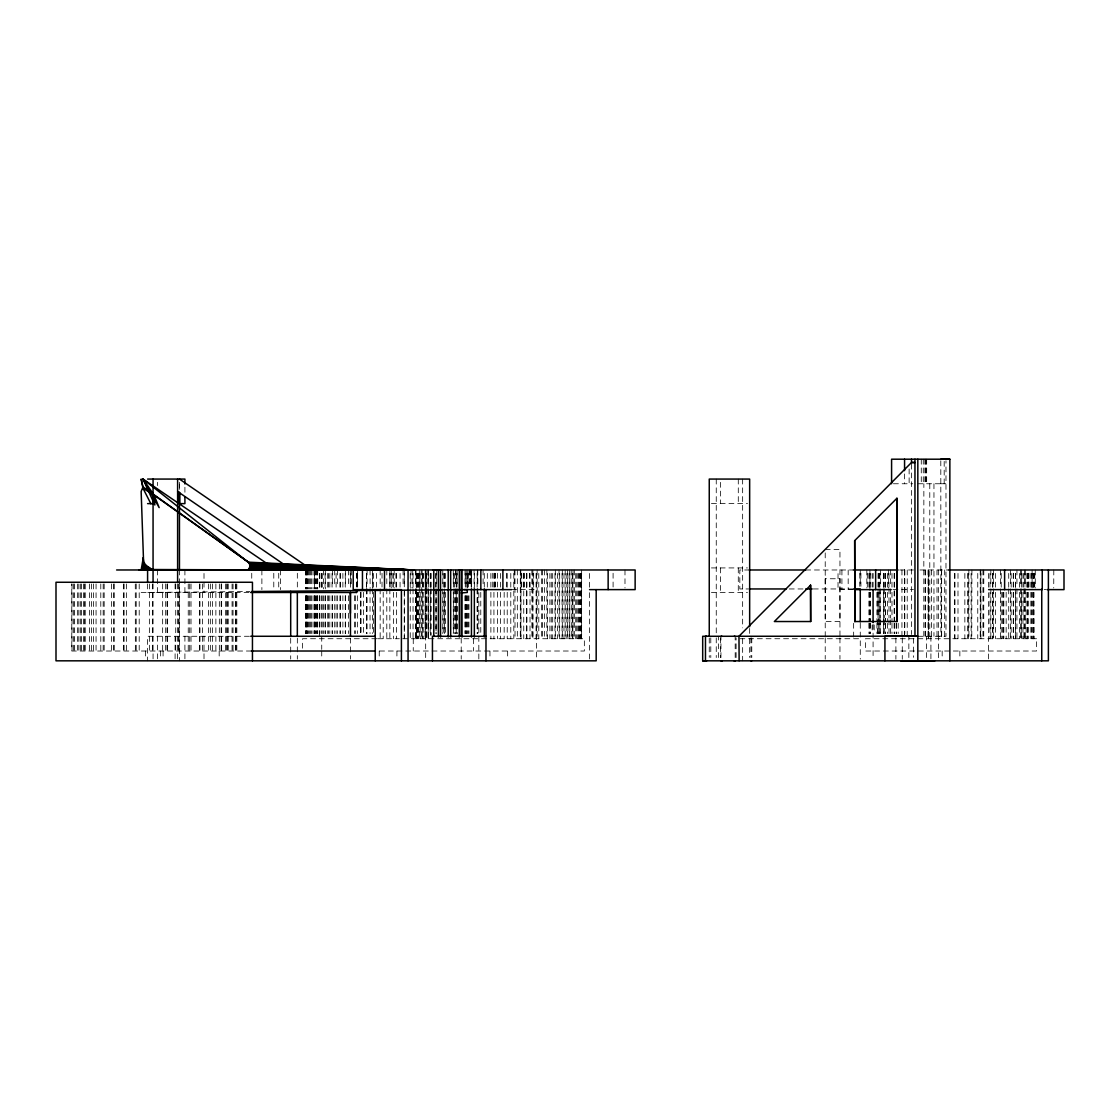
<?xml version="1.0" encoding="UTF-8"?>
<svg xmlns="http://www.w3.org/2000/svg" width="1120" height="1120" viewBox="0 0 1120 1120"><rect width="100%" height="100%" fill="white"/><g stroke="black" fill="none" stroke-linecap="round" stroke-linejoin="round"><path stroke-width="0.75" stroke-dasharray="5 3.75" d="M179.452 489.342L179.452 482.496M718.41 657.552L718.41 636.286M720.944 657.552L720.944 636.272M735.182 657.552L735.182 636.286M736.092 657.552L736.092 637.924M908.852 657.552L908.852 636.286M923.804 636.272L923.86 483.756M926.534 657.552L926.534 636.286M141.148 592.48L249.9 591.528M940.8 483.756L945.98 483.728M893.382 483.756L912.758 483.756M917.826 483.756L944.188 483.756L944.188 459.2M711.424 503.622L747.474 503.622M825.216 549.402L839.958 549.402L839.958 636.272M711.424 567.924L747.474 567.924M749.658 569.982L739.83 569.982L739.83 588.952L748.258 588.952M805.686 569.982L853.328 569.982M899.752 569.982L913.43 569.982M919.94 569.982L948.444 569.982M789.222 588.952L805.686 588.952M813.288 588.952L853.328 588.952M511.616 589.624L536.382 589.624M853.286 589.624L838.026 589.624L838.026 569.982M892.92 589.624L913.43 589.624M1044.148 589.624L1046.01 589.624M249.018 592.48L147.588 592.48L147.588 583.828M711.424 592.48L747.474 592.48M249.382 636.272L147.588 636.272L147.588 660.828M917.826 636.272L945.98 636.272L945.98 460.81M376.81 638.736L302.526 638.736L302.526 649.474M377.692 638.736L399.336 638.736M402.682 638.736L584.346 638.736L584.346 651.014L378.546 651.014M739.83 638.736L860.272 638.736L860.272 659.134M251.37 651.014L71.778 651.014L71.778 583.968M939.484 636.286L938.42 636.272L938.42 659.19M1053.808 569.982L1053.738 587.986M1035.244 569.982L1035.3 587.986M1034.726 573.258L1034.726 587.986M1033.83 573.412L1034.012 590.604M1033.83 592.326L1034.012 638.736M1033.802 573.412L1033.802 590.604M1033.802 592.326L1033.802 638.736M1033.494 573.412L1033.494 590.604M1033.494 592.326L1033.494 638.736M1032.388 573.412L1032.388 590.604M1032.388 592.326L1032.388 638.736M1032.094 569.982L1032.094 587.986M1031.646 573.412L1031.716 590.604M1031.716 592.326L1031.646 638.736M1030.862 573.412L1030.862 590.604M1030.862 592.326L1030.862 638.736M1028.944 573.258L1028.944 587.986M1028.664 573.412L1028.664 590.604M1028.664 592.326L1028.664 638.736M1028.202 573.258L1028.202 589.624M1027.53 573.412L1027.53 590.604M1027.53 592.326L1027.53 638.736M1027.418 573.412L1027.418 590.604M1027.418 592.326L1027.418 638.736M1026.158 573.412L1026.158 590.604M1026.158 592.326L1026.158 638.736M1025.332 569.982L1025.332 587.16M1025.332 588.882L1025.332 638.736M1024.464 569.982L1024.464 587.16M1024.464 588.882L1024.464 638.736M1023.932 573.412L1023.932 587.16M1023.932 588.882L1023.932 638.736M1022.952 573.412L1022.952 590.604M1022.952 592.326L1022.952 638.736M1021.622 569.982L1021.622 587.16M1021.622 588.882L1021.622 638.736M1021.216 573.412L1021.37 590.604M1021.37 592.326L1021.216 638.736M1020.614 569.982L1020.614 587.16M1020.614 588.882L1020.614 638.736M1019.536 573.412L1019.536 590.604M1019.536 592.326L1019.536 638.736M1016.932 569.982L1016.932 587.16M1016.932 588.882L1016.932 638.736M1015.49 573.412L1015.49 587.16M1015.49 588.882L1015.49 638.736M1015.378 573.412L1015.378 590.604M1015.378 592.326L1015.378 638.736M1013.432 573.258L1013.39 590.604M1013.39 592.326L1013.39 638.736M1013.222 573.412L1013.222 590.604M1013.222 592.326L1013.222 638.736M1011.15 573.412L1011.15 590.604M1011.15 592.326L1011.15 638.736M1010.548 569.982L1010.548 587.16M1010.548 588.882L1010.548 638.736M1008.714 573.412L1008.714 587.16M1008.714 588.882L1008.714 638.736M1006.152 592.326L1006.152 638.736M1003.828 592.326L1003.828 638.736M1003.618 592.326L1003.618 638.736M1002.624 592.326L1002.624 638.736M1001.21 573.412L1001.21 590.604M1001.21 592.326L1001.21 638.736M1000.426 569.982L1000.426 587.16M1000.426 588.882L1000.426 638.736M995.512 573.412L995.512 590.604M995.512 592.326L995.512 638.736M993.342 569.982L993.342 587.16M993.342 588.882L993.342 638.736M992.894 573.412L992.894 590.604M992.894 592.326L992.894 638.736M992.656 573.412L992.656 590.604M992.656 592.326L992.656 638.736M990.836 569.982L990.836 587.16M990.836 588.882L990.836 638.736M989.982 573.412L989.982 590.604M989.982 592.326L989.982 638.736M988.596 573.468L988.596 590.94M988.596 592.69L988.596 660.828M983.794 569.982L983.724 638.736M982.968 569.982L982.968 638.736M980.896 573.412L980.896 638.736M980.826 569.982L980.644 638.736M980.224 569.982L980.224 638.736M977.76 573.412L977.76 638.736M971.908 569.982L971.768 638.736M971.11 573.412L971.11 638.736M968.87 569.982L968.926 638.736M968.128 573.412L968.128 638.736M967.862 573.412L967.862 638.736M964.852 573.412L964.852 638.736M959.854 651.014L959.854 659.19M957.992 573.412L957.992 638.736M954.94 573.412L954.94 638.736M954.66 573.412L954.66 638.736M944.692 569.982L944.692 638.736M942.172 651.014L942.172 659.19M941.654 569.982L941.654 638.736M941.388 569.982L941.388 638.736M940.8 460.838L940.912 636.272M938.35 569.982L938.35 638.736M936.992 569.982L937.006 638.736M933.954 483.756L933.954 636.272M931.574 569.982L931.574 638.736M930.916 636.272L930.916 659.19M929.782 483.756L929.782 636.272M928.62 569.982L928.62 638.736M928.074 569.982L928.074 638.736M926.66 459.2L926.66 483.756M926.058 459.2L926.058 483.756M925.484 459.2L925.484 483.756M925.442 569.982L925.498 638.736M925.106 569.982L925.106 638.736M924.896 459.2L924.91 483.756M923.272 459.2L923.272 483.756M921.27 459.2L921.27 483.756M913.43 638.26L913.43 657.356M911.498 464.156L911.498 634.48M909.132 469.014L909.132 483.756M907.214 569.982L907.214 637.014M904.806 569.982L904.806 633.57M904.568 473.928L904.568 483.756M904.652 569.982L904.652 637.014M904.442 569.982L904.442 637.014M902.272 637.91L902.272 659.19M901.95 569.982L901.95 637.014M898.198 623.266L898.198 633.57M896.588 623.266L896.588 633.57M896.168 623.266L896.168 633.57M895.888 637.91L895.888 659.19M894.348 573.412L894.348 621.544M894.348 623.266L894.348 633.57M894.152 573.412L894.152 621.544M894.152 623.266L894.152 633.57M891.982 573.412L891.982 590.604M891.982 592.326L891.982 621.544M891.982 623.266L891.982 633.57M890.652 569.982L890.652 587.16M890.652 588.882L890.652 618.1M890.652 619.822L890.652 633.57M889 573.412L889 587.16M889 588.882L889 618.1M889 619.822L889 633.57M888.594 569.982L888.594 587.986M887.404 573.412L887.404 590.604M887.404 592.326L887.404 621.544M887.404 623.266L887.404 633.57M885.514 573.412L885.514 590.604M885.514 592.326L885.514 621.544M885.514 623.266L885.514 633.57M885.346 573.412L885.346 590.604M885.346 592.326L885.346 621.544M885.346 623.266L885.346 633.57M884.674 573.412L884.674 587.16M884.674 588.882L884.674 618.1M884.674 619.822L884.674 633.57M883.568 573.412L883.568 590.604M883.568 592.326L883.568 621.544M883.568 623.266L883.568 633.57M883.442 573.412L883.442 587.16M883.442 588.882L883.442 618.1M883.442 619.822L883.442 633.57M880.432 569.982L880.432 587.16M880.432 588.882L880.432 618.1M880.432 619.822L880.432 633.57M879.858 573.412L879.858 590.604M879.858 592.326L879.858 621.544M879.858 623.266L879.858 633.57M879.662 573.412L879.662 587.16M879.662 588.882L879.662 618.1M879.662 619.822L879.662 633.57M878.388 573.412L878.262 590.604M878.262 592.326L878.388 621.544M878.262 623.266L878.388 633.57M878.066 573.412L878.066 587.16M878.066 588.882L878.066 618.1M878.066 619.822L878.066 633.57M877.786 592.326L877.786 618.1M877.786 619.822L877.786 633.57M876.904 592.326L876.904 621.544M876.904 623.266L876.904 633.57M874.188 624.988L874.188 633.57M873.152 573.412L873.068 587.16M873.082 624.358L873.082 659.092M872.158 573.412L872.158 587.16M872.158 624.988L872.158 633.57M870.506 573.412L870.506 590.604M870.506 592.326L870.506 621.544M870.506 623.266L870.506 633.57M869.932 569.982L869.918 590.604M869.918 592.326L869.96 621.544M869.918 623.266L869.96 633.57M869.484 573.412L869.484 590.604M869.484 592.326L869.484 621.544M869.484 623.266L869.484 633.57M868.868 573.412L868.924 590.604M868.868 592.326L868.924 621.544M868.868 623.266L868.924 633.57M867.3 573.258L867.3 587.986M866.838 569.982L866.838 587.986M860.916 573.258L860.916 586.348M860.272 569.982L860.258 587.23M860.272 623.28L860.272 637.014M859.782 573.258L859.782 586.348M853.636 623.28L853.664 637.014M848.176 569.982L848.176 589.624M841.918 569.982L841.918 589.624M839.958 637.91L839.958 659.19M825.216 552.874L825.23 636.272M825.216 637.91L825.216 659.19M751.772 637.91L751.772 657.552M750.904 637.924L750.904 657.552M749.658 628.432L749.658 633.584M749.658 638.736L749.658 657.44M742.644 479.066L742.644 627.858M742.644 638.736L742.644 660.828M738.29 479.066L738.29 503.622M738.29 567.924L738.29 592.48M720.608 482.342L720.608 503.622M720.608 567.924L720.608 592.48M720.608 637.91L720.608 657.566M716.254 479.066L716.254 634.592M716.254 637.91L716.254 657.566M710.794 637.91L710.794 657.566M709.254 638.12L709.254 657.342M624.988 569.982L624.988 587.986M613.088 573.258L613.088 587.986M589.54 573.468L589.54 590.94M589.54 592.69L589.54 659.092M581.644 569.982L581.644 638.736M581.518 573.412L581.518 638.736M581.224 573.412L581.224 638.736M580.86 573.412L580.86 638.736M580.286 573.412L580.286 638.736M579.67 573.412L579.67 638.736M578.816 573.412L578.816 638.736M577.962 573.412L577.962 638.736M576.814 573.412L576.814 638.736M575.736 573.412L575.736 638.736M574.322 569.982L574.322 638.736M573.02 569.982L573.02 638.736M572.852 573.412L572.852 638.736M572.264 573.412L572.264 638.736M571.2 569.982L571.34 638.736M569.814 573.412L569.814 638.736M569.66 569.982L569.66 638.736M567.896 573.412L567.896 638.736M567.644 569.982L567.644 638.736M566.16 573.412L566.16 638.736M565.194 569.982L565.194 638.736M563.99 573.412L563.99 638.736M562.31 569.982L562.31 638.736M562.058 573.412L562.058 638.736M559.678 573.412L559.678 638.736M559.02 569.982L559.02 638.736M557.564 573.412L557.564 638.736M555.324 569.982L555.324 638.736M554.96 573.412L554.96 638.736M552.678 573.412L552.678 638.736M551.278 573.412L551.278 638.736M549.892 573.412L549.892 638.736M547.442 573.412L547.442 638.736M546.868 569.982L546.868 638.736M544.488 569.982L544.488 638.736M542.136 569.982L542.136 638.736M541.898 569.982L541.898 638.736M538.79 573.412L538.79 638.736M537.138 569.982L537.138 638.736M536.382 573.258L536.382 659.092M536.074 573.412L536.074 638.736M533.666 573.258L533.666 589.624M532.868 569.982L532.868 638.736L532.826 573.412M531.888 569.982L531.888 638.736M530.012 573.412L530.012 638.736M529.606 573.258L529.774 589.624M526.918 573.412L526.918 638.736M526.652 573.412L526.652 638.736M526.428 573.412L526.428 638.736M524.412 573.258L524.412 589.624M523.754 573.412L523.754 638.736M523.46 573.258L523.46 589.624M521.724 573.258L521.724 589.624M520.968 573.412L520.968 638.736M520.786 569.982L520.786 638.736M520.296 569.982L520.296 638.736M517.328 569.982L517.328 638.736M514.99 569.982L515.018 638.736M514.262 569.982L514.262 589.624M513.814 573.412L513.814 638.736M510.79 573.412L510.79 590.604M510.79 592.326L510.79 638.736M507.64 651.014L507.64 659.19M507.22 573.412L507.22 590.604M507.22 592.326L507.22 638.736M506.632 573.258L506.632 587.986M504.168 592.326L504.168 638.736M500.584 573.412L500.584 590.604M500.584 592.326L500.584 638.736M497.42 573.258L497.518 590.604M497.518 592.326L497.518 638.736M495.6 573.258L495.6 587.986M494.844 573.258L494.844 589.624M494.704 573.258L494.704 587.986M493.934 573.412L493.934 590.604M493.934 592.326L493.934 638.736M492.744 573.258L492.744 587.986M490.882 573.412L490.882 590.604M490.882 592.326L490.882 638.736M489.958 651.014L489.958 659.19M487.312 573.412L487.312 587.16M484.288 573.412L484.288 587.16M483.084 569.982L483.112 587.16M480.774 592.326L480.774 633.57M478.828 592.69L478.828 659.092M477.806 569.982L477.806 587.16M477.806 588.882L477.806 633.57M477.316 569.982L477.316 587.16M477.316 588.882L477.316 633.57M477.134 573.412L477.134 587.16M477.134 588.882L477.134 633.57M474.348 573.412L474.348 587.16M474.082 569.982L474.082 587.986M473.62 638.736L473.62 651.014M471.674 569.982L471.674 587.16M471.45 573.412L471.45 587.16M471.184 573.412L471.184 587.16M470.918 569.982L470.792 587.16M470.512 569.982L470.512 587.16M470.134 569.982L470.134 587.16M469.56 569.982L469.56 587.16M468.944 569.982L468.944 587.16M468.944 595.756L468.944 633.57M468.16 573.258L468.16 589.624M468.09 595.756L468.09 633.57M467.824 573.258L467.824 587.986M467.502 573.258L467.502 589.624M467.236 569.982L467.278 587.986M467.236 595.756L467.236 633.57M466.214 573.412L466.214 587.16M466.214 595.756L466.214 633.57M466.102 569.982L466.102 587.16M466.102 595.756L466.102 633.57M465.234 573.412L465.276 587.16M465.276 595.756L465.234 633.57M465.01 569.982L465.01 587.16M465.01 595.756L465.01 633.57M461.216 638.12L461.216 659.092M457.17 569.982L457.17 587.16M457.17 588.882L457.17 633.57M456.932 573.412L456.932 587.16M456.932 588.882L456.932 633.57M456.204 573.412L456.204 590.604M456.204 592.326L456.204 633.57M455.966 569.982L455.966 587.16M455.966 588.882L455.966 633.57M455.434 569.982L455.434 587.16M455.434 588.882L455.434 633.57M454.468 573.412L454.468 587.16M454.468 588.882L454.468 633.57M453.614 573.412L453.614 590.604M453.614 592.326L453.614 633.57M453.278 569.982L453.278 587.16M453.278 588.882L453.278 633.57M445.424 573.412L445.424 590.604M445.424 592.326L445.424 633.57M444.612 573.412L444.612 587.16M444.612 588.882L444.612 633.57M444.248 573.412L444.248 590.604M444.248 592.326L444.248 633.57M443.142 573.412L443.142 590.604M443.142 592.326L443.142 633.57M442.778 569.982L442.778 587.16M442.778 588.882L442.778 633.57M436.73 569.982L436.73 587.16M436.73 588.882L436.73 633.57M436.044 573.412L436.044 633.57M435.792 573.412L435.792 587.16M435.792 588.882L435.792 633.57M431.186 573.412L431.186 587.16M431.186 588.882L431.186 635.292M430.458 573.412L430.458 587.16M430.458 588.882L430.458 635.292M430.206 573.412L430.206 590.604M430.206 592.326L430.206 635.292M428.442 569.982L428.442 587.16M428.442 588.882L428.442 638.736M428.288 573.412L428.288 590.604M428.288 592.326L428.288 638.736M428.064 569.982L428.064 587.16M428.064 588.882L428.064 638.736M426.902 569.982L426.762 638.736M426.412 573.412L426.412 587.16M426.412 588.882L426.412 638.736M425.838 573.412L425.838 587.16M425.838 588.882L425.838 638.736M425.67 573.258L425.67 587.986M425.67 591.36L425.67 659.092M425.362 569.982L425.362 587.16M425.362 588.882L425.362 638.736M425.25 569.982L425.082 638.736M423.78 573.412L423.78 590.604M423.78 592.326L423.78 638.736M422.94 573.258L422.94 589.624M422.366 573.412L422.366 590.604M422.366 592.326L422.366 638.736M422.114 569.982L422.142 587.16M422.114 588.882L422.142 638.736M421.162 569.982L421.288 638.736M420.14 573.412L420.14 590.604M420.14 592.326L420.14 638.736M419.3 569.982L419.286 638.736M419.048 573.258L419.048 587.986M418.894 573.258L418.894 589.624M418.432 573.412L418.432 590.604M418.432 592.326L418.432 638.736M417.816 573.412L417.816 590.604M417.816 592.326L417.816 638.736M417.242 573.412L417.242 590.604M417.242 592.326L417.242 638.736M416.878 573.412L416.878 590.604M416.878 592.326L416.878 638.736M416.584 573.412L416.458 590.604M416.458 592.326L416.584 638.736M416.192 573.412L416.192 587.16M416.192 588.882L416.192 638.736M415.94 569.982L415.94 587.16M415.94 588.882L415.94 638.736M415.702 569.982L415.702 587.16M415.702 588.882L415.702 638.736M413.252 638.736L413.252 651.014M413.042 573.412L413.042 587.16M413.042 588.882L413.042 638.736M412.748 569.982L412.748 587.986M411.012 569.982L411.012 587.986M410.242 573.412L410.242 587.16M410.242 588.882L410.242 638.736M404.306 569.982L404.306 587.16L404.264 573.412M403.088 569.982L403.088 587.16M400.064 573.412L400.064 587.16M396.914 651.014L396.914 659.19M396.494 573.412L396.494 590.604M396.494 592.326L396.494 638.736M395.92 573.258L395.92 587.986M394.184 569.982L394.184 587.986M393.456 573.412L393.456 590.604M393.456 592.326L393.456 638.736M392.168 573.258L392.168 587.986M391.272 569.982L391.272 587.986M390.838 573.258L390.838 587.986M389.858 569.982L389.858 587.16M389.858 588.882L389.858 638.736M389.452 573.258L389.452 587.986M386.806 569.982L386.806 587.16M386.806 588.882L386.806 638.736M383.208 592.326L383.208 638.736M382.018 573.258L382.018 587.986M380.156 569.982L380.156 587.16M380.156 588.882L380.156 638.736M379.232 651.014L379.232 659.19M376.586 573.412L376.586 587.16M373.576 573.412L373.576 590.604M373.576 592.326L373.576 633.57M372.61 569.982L372.61 587.986M372.4 573.412L372.358 587.16M372.4 588.882L372.358 633.57M370.048 569.982L370.132 587.986M370.048 588.882L370.048 633.57M367.08 569.982L367.08 587.16M367.08 588.882L367.08 633.57M366.604 573.412L366.604 587.16M366.604 588.882L366.604 633.57M366.422 573.412L366.422 587.16M366.422 588.882L366.422 633.57M363.622 592.326L363.622 633.57M360.962 592.326L360.962 633.57M360.724 592.326L360.724 633.57M360.458 592.326L360.458 633.57M357.448 573.258L357.448 587.986M357.364 569.982L357.364 587.16M357.364 595.756L357.364 633.57M357.112 573.258L357.112 587.986M356.552 573.258L356.552 587.986M355.488 595.756L355.488 633.57M354.55 595.756L354.522 633.57M351.302 569.982L351.302 587.16M350.49 573.468L350.49 587.454M350.49 638.12L350.49 659.092M350.238 569.982L350.238 587.16M348.6 569.982L348.6 587.16M348.6 595.756L348.6 633.57M345.478 569.982L345.478 587.16M345.478 595.756L345.478 633.57M345.24 573.412L345.24 587.16M345.24 595.756L345.24 633.57M342.888 573.412L342.888 587.16M342.888 595.756L342.888 633.57M340.522 573.412L340.522 587.16M340.522 595.756L340.522 633.57M339.934 573.412L339.934 587.16M339.934 595.756L339.934 633.57M337.484 569.982L337.484 587.16M337.484 595.756L337.484 633.57M336.098 573.412L336.098 587.16M336.098 595.756L336.098 633.57M334.712 569.982L334.712 587.16M334.712 595.756L334.712 633.57M332.416 569.982L332.416 587.16M332.416 595.756L332.416 633.57M332.052 573.412L332.052 587.16M332.052 595.756L332.052 633.57M329.826 573.412L329.826 588.882M329.826 595.756L329.826 633.57M328.37 573.412L328.37 588.882M328.37 595.756L328.37 633.57M327.698 573.412L327.698 588.882M327.698 595.756L327.698 633.57M325.318 569.982L325.318 588.882M325.318 595.756L325.318 633.57M325.066 573.412L325.066 588.882M325.066 595.756L325.066 633.57M323.386 569.982L323.386 588.882M323.386 595.756L323.386 633.57M322.182 573.412L322.182 588.882M322.182 595.756L322.182 633.57M321.734 573.44L321.734 589.022M321.734 636.272L321.734 649.376M321.734 651.014L321.734 659.19M321.23 573.412L321.23 588.882M321.23 595.756L321.23 633.57M319.732 573.412L319.732 588.882M319.732 595.756L319.732 633.57M319.494 573.412L319.494 588.882M319.494 595.756L319.494 637.014M317.716 569.982L317.716 588.882M317.716 595.756L317.716 633.57M317.562 569.982L317.562 588.882M317.562 595.756L317.562 633.57M316.176 569.982L316.176 588.882M316.176 595.756L316.176 633.57M316.036 569.982L316.036 588.882M316.036 595.756L316.036 633.57M315.126 569.982L315.126 588.882M315.126 595.756L315.126 633.57M314.538 573.412L314.538 588.882M314.538 595.756L314.538 633.57M314.37 569.982L314.37 588.882M314.37 595.756L314.37 633.57M313.054 569.982L313.054 588.882M313.054 595.756L313.054 633.57M311.64 569.982L311.64 588.882M311.64 595.756L311.64 633.57M310.562 569.982L310.562 588.882M310.562 595.756L310.562 633.57M309.428 569.982L309.428 588.882M309.428 595.756L309.428 633.57M308.574 569.982L308.574 588.882M308.574 595.756L308.574 633.57M307.706 569.982L307.706 588.882M307.706 595.756L307.706 633.57M307.104 569.982L307.104 588.882M307.104 595.756L307.104 633.57M306.53 569.982L306.53 588.882M306.53 595.756L306.53 633.57M306.152 569.982L306.152 588.882M306.152 595.756L306.152 633.57M305.872 569.982L305.872 588.882M305.872 595.756L305.872 633.57M305.746 569.982L305.746 588.882M305.746 595.756L305.746 633.57M297.332 573.258L297.332 589.624M297.332 638.12L297.332 659.092M290.696 638.26L290.696 659.092M280.546 569.982L280.546 589.624M278.74 573.258L278.74 589.624M273.784 573.258L273.784 589.624M261.884 569.982L261.884 589.624M251.748 573.258L251.748 579.796M236.824 583.968L236.824 651.014M235.998 583.968L235.998 651.014M235.508 583.968L235.508 651.014M233.044 583.968L233.044 651.014M232.078 583.968L232.078 651.014M228.074 583.968L228.074 651.014M227.78 583.968L227.78 651.014M226.646 583.968L226.646 651.014M225.666 583.968L225.666 651.014M221.648 583.968L221.648 651.014M221.172 583.968L221.172 651.014M219.338 583.968L219.338 651.014M219.184 651.014L219.184 659.19M215.88 583.968L215.88 651.014M212.534 583.968L212.534 651.014M210.336 583.968L210.336 651.014M208.516 583.968L208.516 651.014M204.008 573.44L204.008 592.48M204.008 636.272L204.008 659.19M202.398 583.968L202.398 651.014M199.878 583.968L199.878 651.014M199.71 583.968L199.71 651.014M191.016 583.968L191.016 651.014M189.714 583.968L189.714 651.014M188.244 583.968L188.244 651.014M184.912 487.256L184.912 493.808M184.912 569.982L184.912 592.48M184.912 636.272L184.912 660.828M179.452 482.342L179.452 490.532M179.452 569.982L179.452 660.828M179.116 583.968L179.116 651.014M178.794 583.968L178.668 651.014M177.618 583.828L177.618 659.12M175.728 583.968L175.728 651.014M175.098 583.828L175.098 592.48M175.098 636.272L175.098 660.828M167.216 583.968L167.216 651.014M167.216 583.968L167.216 651.014M165.69 583.968L165.69 651.014M163.072 651.014L163.072 659.19M162.666 583.968L162.666 651.014M160.65 651.014L160.65 659.19M157.416 482.342L157.416 485.618M157.416 569.982L157.416 592.48M157.416 636.272L157.416 660.828M153.062 583.828L153.062 659.19M152.432 583.968L152.432 651.014M149.366 583.968L149.366 651.014M145.39 651.014L145.39 659.19M139.202 583.968L139.202 651.014M136.206 583.968L136.206 651.014M135.282 583.968L135.366 651.014M126.364 583.968L126.364 651.014M124.096 583.968L124.096 651.014M123.508 583.968L123.396 651.014M114.254 583.968L114.254 651.014M113.596 583.968L113.596 651.014M111.608 583.968L111.608 651.014M104.16 583.968L104.16 651.014M103.166 583.968L103.166 651.014M100.8 583.968L100.8 651.014M96.054 583.968L96.054 651.014M93.408 583.968L93.408 651.014M91.392 583.968L91.392 651.014M89.474 583.968L89.474 651.014M85.232 583.968L85.232 651.014M84.56 583.968L84.56 651.014M83.594 583.968L83.594 651.014M81.48 583.968L81.48 651.014M80.318 583.968L80.318 651.014M78.834 583.968L78.834 651.014M77.644 583.968L77.644 651.014M74.396 583.968L74.396 651.014M73.668 583.968L73.668 651.014M72.016 583.968L72.016 651.014M825.216 578.76L825.216 621.558L839.958 621.53L839.958 578.76L825.216 578.76M1036.56 638.736L865.466 638.736L865.466 651.014L1036.56 651.014L1036.56 638.736M928.354 638.736L928.354 569.982L928.312 638.736M404.306 638.736L404.306 588.882L404.264 638.736"/><path stroke-width="1.5" d="M139.132 569.982L142.982 569.968L143.528 560.588L141.148 491.512L142.996 486.892L141.148 479.066L142.996 488.292L150.92 503.832M179.452 569.982L179.452 492.772L179.452 503.622L184.912 503.622L184.912 497.07M854.686 540.638L854.854 621.53L854.686 540.638L896.924 498.26L896.924 621.502L896.924 498.26M884.926 660.828L884.926 636.272L917.826 636.202L917.826 459.2M900.802 660.828L917.826 660.758L917.826 636.202L702.688 636.272L702.688 660.828L1048.39 660.828L1048.39 569.982M350.42 613.284L350.476 592.48M461.216 636.272L461.272 569.982M141.148 569.982L143.066 559.062L142.982 569.968L116.606 569.982M144.158 562.044L142.996 569.982L414.092 569.982L248.094 562.156L142.996 479.066L154.84 504.98L154.056 495.068L142.996 479.066L276.402 569.982L150.906 569.52M250.642 592.48L356.552 592.48L357.35 589.624M144.942 563.43L142.996 569.982L153.51 569.534M151.62 569.52L148.148 566.93L142.982 569.968L143.066 559.062M433.062 569.982L438.788 569.982M149.45 567.84L142.982 569.968L145.88 564.704L142.996 569.982L152.32 569.198M150.85 568.596L142.982 569.968L146.958 565.88L151.102 569.52M461.202 592.942L467.278 592.48L467.278 589.624L251.636 591.514M702.688 660.828L706.762 660.786M940.8 459.2L949.858 459.2L949.858 660.828M237.09 569.982L259.154 569.856L142.996 486.892M721.182 636.272L721.896 636.286M734.944 636.286L734.23 636.272M750.904 660.828L751.772 660.828M949.858 459.2L891.59 459.2L891.59 483.756M147.588 479.066L184.912 479.066L184.912 483.98M147.588 503.622L153.062 503.622M155.414 569.884L635.138 569.982L635.138 589.624L589.54 589.624M153.062 569.982L147.588 569.982L147.588 582.092M749.308 569.982L805.686 569.982M853.328 569.982L898.044 569.982M948.444 569.982L1064 569.982L1064 589.624L1047.088 589.624M201.446 569.982L204.008 569.982M749.308 588.952L786.142 588.952M805.686 588.952L812.168 588.952M853.636 588.952L860.272 588.952L860.272 621.796M463.932 589.624L511.616 589.624M854.938 589.624L891.212 589.624M988.596 589.624L1042.244 589.624L1042.244 569.982M810.656 621.53L774.354 621.53L810.656 585.144L810.656 621.53L810.488 585.144M854.686 621.53L896.924 621.502M250.754 636.272L375.256 636.272M485.982 636.272L432.446 636.272L432.446 660.828M251.37 651.014L375.228 651.014M706.748 636.272L705.474 636.272L705.474 660.786M917.826 660.758L934.864 660.828M259.154 569.856L248.094 569.492L414.092 569.982L248.668 562.744L259.154 569.856L248.668 568.89L414.092 569.982L249.13 563.43L259.154 569.856L249.13 568.204L414.092 569.982L249.466 564.186L259.154 569.856L249.48 567.448L414.092 569.982L249.676 564.998L259.154 569.856L249.69 566.65L414.092 569.982L249.746 565.824L259.154 569.856L154.056 495.068L142.996 488.292M179.452 479.066L312.088 569.982M177.618 491.512L292.096 569.982M148.148 566.93L151.62 569.982M142.996 479.066L159.152 507.612L154.056 495.068M143.528 560.588L142.996 557.704M350.35 592.48L350.49 636.272M911.484 459.2L911.498 462.518L738.962 636.272L739.13 660.786M1041.754 589.19L1041.754 660.828M1004.612 569.982L1004.612 589.624M914.956 459.2L914.97 636.216M904.568 459.2L904.568 470.652M875.644 569.982L875.644 589.624M873.082 589.624L873.082 622.622M749.658 626.724L749.658 479.066L709.254 479.066L709.254 636.37M608.146 569.982L608.146 589.624M596.176 589.624L596.176 660.828L56 660.828L56 582.26L252.448 582.26L252.448 660.828M502.894 569.982L502.894 589.624M485.982 589.624L485.982 660.828M484.288 588.882L484.288 637.014M480.844 569.982L480.844 589.624M474.348 588.882L474.348 637.014M471.45 588.882L471.45 637.014M462.028 569.982L462.028 637.014M459.312 569.982L459.312 637.014M450.66 569.982L450.66 637.014M448.21 569.982L448.21 637.014M440.538 569.982L440.538 637.014M438.424 569.982L438.424 637.014M433.776 569.688L433.776 636.272M408.058 569.982L408.058 660.828M401.408 660.828L401.408 589.624L353.22 589.624L353.22 569.982M384.496 569.982L384.496 589.624M375.256 589.624L375.228 660.828M362.46 569.982L362.46 589.624M356.552 589.624L356.552 592.48M297.332 592.69L297.332 636.37M290.696 591.36L290.696 636.524M179.452 492.17L179.452 503.622M177.618 479.066L177.618 582.092M153.062 479.066L153.062 582.092M911.652 462.518L914.956 462.518L911.498 462.518M721.182 660.828L721.896 660.828L721.182 660.828M735.182 660.828L734.23 660.828L735.182 660.828"/></g></svg>
